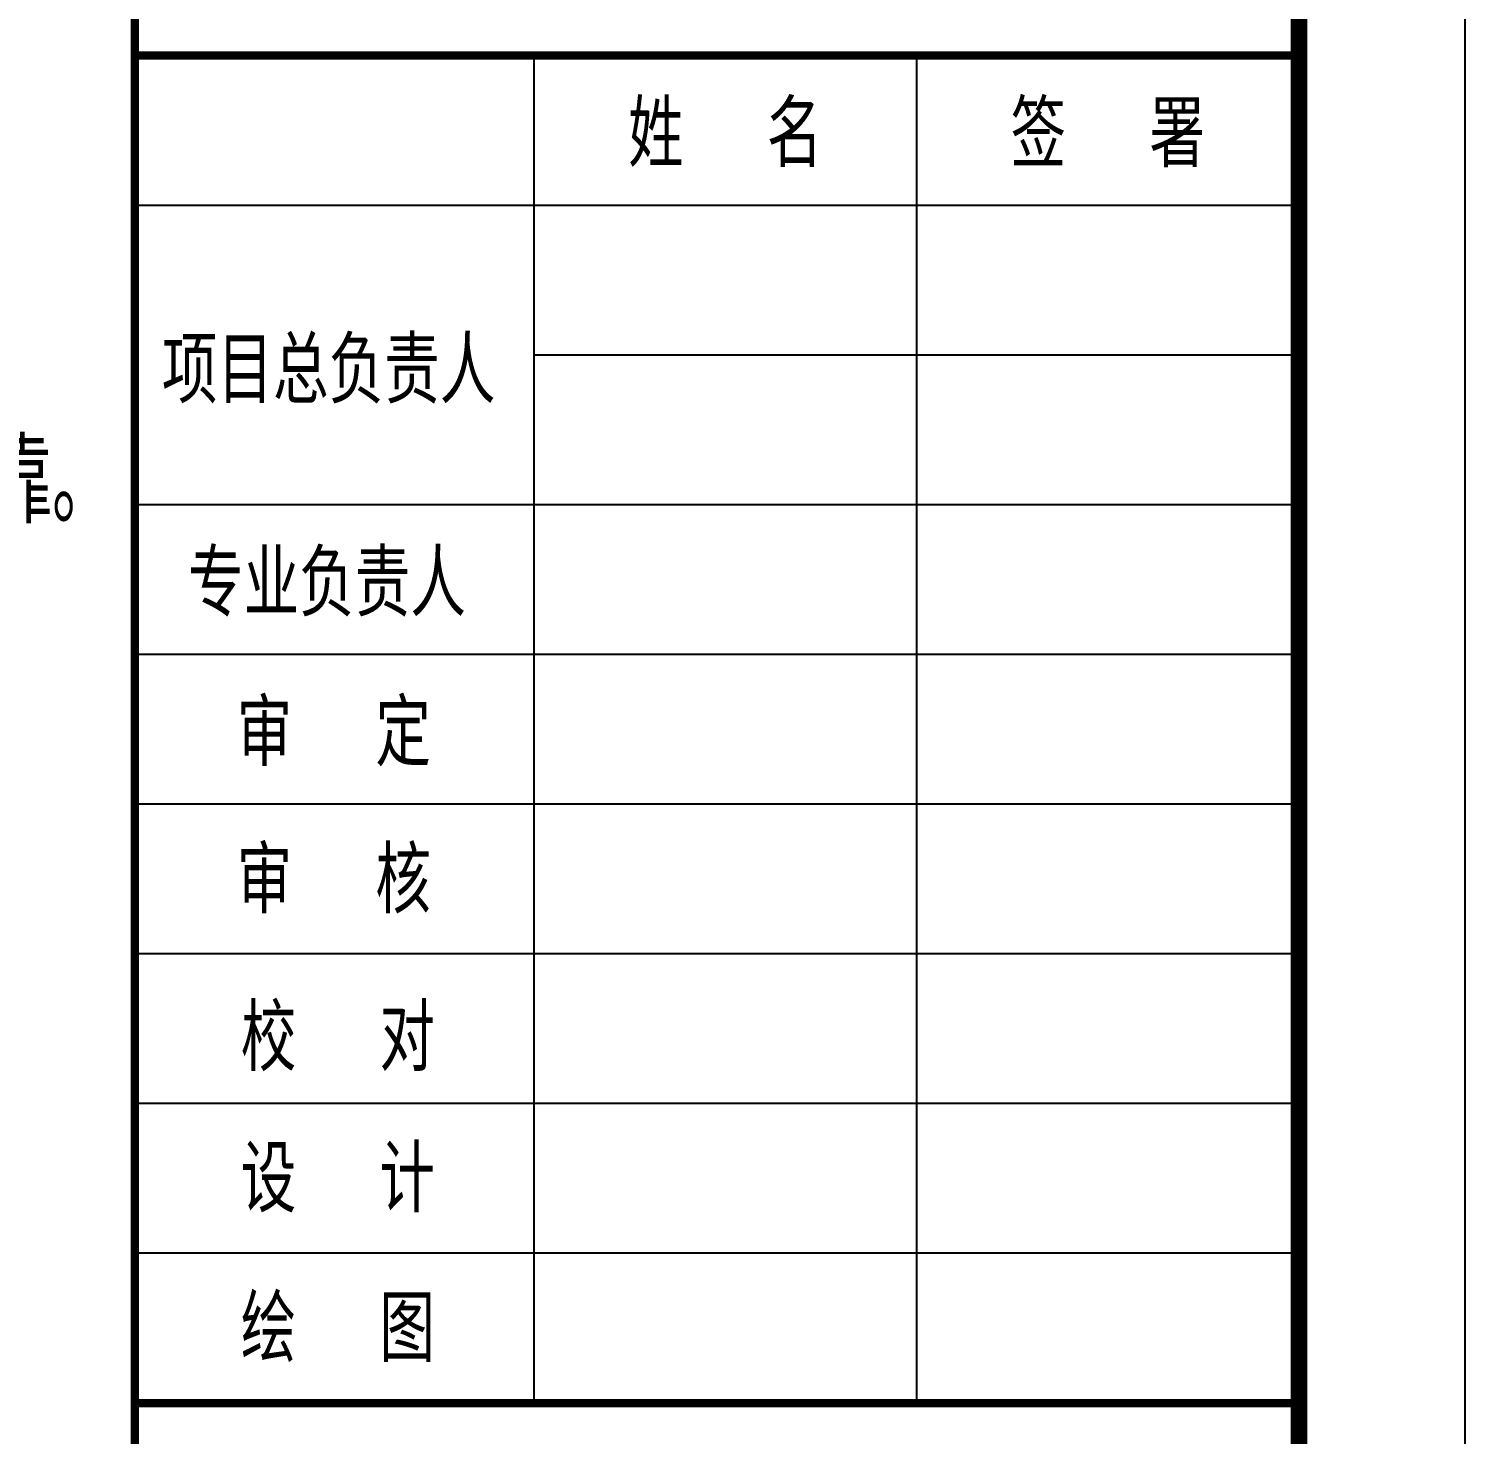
# Model space of a CAD drawing. Extents: x 1485827 to 1655027, y -76676 to -17276.
# Drawn here: x 1561288 to 1569927, y -64364 to -55914 of the extents above; entities that cross this region are included whole.
import ezdxf
from ezdxf.enums import TextEntityAlignment as Align

# ---------------------------------------------------------------- set-up
doc = ezdxf.new("R2010")
doc.units = 0
doc.header["$LTSCALE"] = 1000
doc.header["$MEASUREMENT"] = 0
doc.layers.add('TK', color=4, linetype='Continuous')
doc.styles.add('HZTXT1', font='romans.shx', dxfattribs={"width": 0.7, "bigfont": 'GBHZFS.SHX'})
doc.styles.get("Standard").update_dxf_attribs({"font": 'gbenor.shx', "bigfont": 'gbcbig.shx'})
doc.styles.add('工程字', font='gbenor.shx', dxfattribs={"bigfont": 'gbcbig.shx'})
doc.styles.add('黑体', font='simhei.ttf')

# ---------------------------------------------------------------- blocks, each defined once
blk = doc.blocks.new('*U28')
at = {"color": 3}
blk.add_lwpolyline([(-84100, 0), (0, 0), (0, 59400), (-84100, 59400)], close=True, dxfattribs=at)
at = {"color": 3, "const_width": 100}
blk.add_lwpolyline([(-81600, 1000), (-1000, 1000), (-1000, 58400), (-81600, 58400)], close=True, dxfattribs=at)
at = {"layer": 'TK', "color": 2}
for p, q in [((-5600, 20600), (-5600, 12500)), ((-3300, 20600), (-3300, 12500)), ((-1000, 19700), (-8000, 19700)), ((-1000, 18800), (-5600, 18800)), ((-1000, 17900), (-8000, 17900)), ((-1000, 17000), (-8000, 17000)), ((-1000, 16100), (-8000, 16100)), ((-1000, 15200), (-8000, 15200)), ((-1000, 14300), (-8000, 14300)), ((-1000, 13400), (-8000, 13400)), ((-1000, 12500), (-8000, 12500))]:
    blk.add_line(p, q, dxfattribs=at)
at = {"layer": 'TK', "color": 2, "const_width": 50, "flags": 128}
for points in [[(-8000, 41000), (-8000, 1000)], [(-1000, 20600), (-8000, 20600)], [(-1000, 12500), (-8000, 12500)]]:
    blk.add_lwpolyline(points, dxfattribs=at)
at = {"layer": 'TK', "color": 2, "ltscale": 0.6, "style": '黑体', "width": 0.7}
for s, p in [('姓   名', (-4450, 20150)), ('签   署', (-2150, 20150))]:
    blk.add_text(s, height=350, dxfattribs=at).set_placement(p, align=Align.MIDDLE)
for s, p in [('项目总负责人', (-7837.3, 18546.7)), ('专业负责人', (-7680.7, 17266.5)), ('审   定', (-7387.7, 16366.5)), ('审   核', (-7388.3, 15481.2)), ('校   对', (-7363.4, 14533.2)), ('设   计', (-7363.4, 13685)), ('绘   图', (-7363.4, 12785))]:
    blk.add_text(s, height=350, dxfattribs=at).set_placement(p)
at = {"layer": 'TK', "color": 4, "style": 'HZTXT1'}
for tag, height, width, p in [('项目负责1', 400, 0.6, (-4500, 19195.8)), ('项目负责2', 400, 0.6, (-4500, 18295.8)), ('专责', 400, 0.6, (-4500, 17395.8)), ('审定', 400, 0.6, (-4500, 16495.8)), ('审核', 400, 0.6, (-4500, 15595.8)), ('校对', 400, 0.6, (-4500, 14695.8)), ('设计', 400, 0.6, (-4500, 13795.8)), ('绘图', 400, 0.6, (-4500, 12895.8)), ('建设单位', 450, 0.6, (-4500, 11049.9)), ('工号', 400, 0.5, (-5500.6, 3507.2)), ('版次', 400, 0.7, (-2138.1, 3498.4)), ('阶段', 400, 0.7, (-2138.1, 2498.4)), ('比例', 400, 0.7, (-5491, 1513.2)), ('日期', 400, 0.7, (-2138.1, 1498.4))]:
    blk.add_attdef(tag, text='', height=height, dxfattribs=dict(at, width=width)).set_placement(p, align=Align.MIDDLE)
at = {"layer": 'TK', "color": 1, "lineweight": -3, "style": 'HZTXT1', "width": 0.6}
blk.add_attdef('工程名称', text='', height=450, dxfattribs=at).set_placement((-4500, 9049.9), align=Align.MIDDLE)
at = {"layer": 'TK', "color": 4, "lineweight": -3, "style": 'HZTXT1', "width": 0.6}
blk.add_attdef('子项名称', text='', height=450, dxfattribs=at).set_placement((-4500, 7049.9), align=Align.MIDDLE)
at = {"layer": 'TK', "color": 1, "lineweight": -3, "width": 0.6, "flags": 104}
blk.add_attdef('图名', text='', height=400, dxfattribs=at).set_placement((-4558.5, 4957.8), align=Align.MIDDLE_CENTER)
at = {"layer": 'TK', "color": 1, "style": 'HZTXT1', "width": 0.7}
blk.add_attdef('图号', text='', height=400, dxfattribs=at).set_placement((-5491, 2513.2), align=Align.MIDDLE)

msp = doc.modelspace()

# ---------------------------------------------------------------- block references
msp.add_blockref('*U28', (1569926.6, -76675.7))

# ---------------------------------------------------------------- texts
at = {"insert": (1535403.2, -19980.5), "char_height": 500, "width": 31904.499, "attachment_point": 1, "line_spacing_factor": 0.96, "style": '工程字'}
msp.add_mtext('4、走道及各房间采用自然通风。设置有效面积不小于走道建筑面积2%的自然排烟窗满足自然排烟条件，自然排烟口设置应满足《建筑防排烟系统技术标准》GB51251-2017规范4.4.3相关要求。设置在高处不便于直接开启的自然排烟窗应在距地地面高度为1.3-1.5m的位置设置手动开启装置。\\P5、其他未详尽说明之处请严格执行国家《建筑防烟排烟系统技术标准》GB51251-2017相关条文。\\P6、系统竣工后，应进行工程验收，验收不合格不得投入使用。\\P七、抗震设计：\\P1、根据《建筑机电工程抗震设计规范》GB50981-2014第1.0.4条条文规定：抗震设防烈度为6度及6度以上地区的建筑机电工程设施必进行抗震设计。第5.1.4条文规定：防排烟风道、事故通风风道及相关设备应采用抗震支吊架；以及根据《建筑抗震设计规范》GB50011-2010第3.7.1条条文规定：“非结构构件，包括建筑非结构构件和建筑附属机电设备自身及其与主体的连接，应进行抗震设计。\\P2、根据《建筑机电工程抗震设计规范》GB50981-2014以及第3.1.6条文说明规定暖通空调系统抗震设计范围如下：\\Pa、悬吊管道中重力大于1.8KN的设备（大于等于DN65以上的水管）；b、矩形截面面积大于等于0.38m²的风道；c、圆形直径大于等于0.70m的风道。\\P3、根据《建筑机电工程抗震设计规范》GB50981-2014第5.1.2条，供暖空调水管道的布置与敷设应符合下列规定：\\Pa、管道不应穿过抗震缝。当必须穿越时，应在抗震缝两边各装一个柔性管接头或在通过抗震缝处安装门形弯头或设伸缩节；b、管道穿过内墙或楼板时，应设置套管，套管与管道间的缝隙应填充柔性耐火材料；c、管道穿过建筑物的外墙或基础时，应符合下列规定：管道穿过建筑物外墙时应设防水套管，管道穿越建筑物基础时应设套管。基础与管道之间应留一定间隙，管道与套管之间的间隙内应填充柔性材料；当穿越的管道与建筑物外墙或基础为嵌固时，应在穿越的管道上室外就近设置柔性连接件。\\Pd、多根管道共用支吊架或管径大于等于300mm的单根管道支吊架，宜采用门型抗震支吊架；\\Pe、管道抗震支吊架不应限制管线热胀冷缩产生的位移。\\P4、抗震支吊架最大设计间距须符合《建筑机电工程抗震设计规范》GB50981-2014第8.2.3条规定。并根据8.2.5条规定要求，抗震支吊架应根据规范要求\\P进行验算，并调整抗震支吊架间距，直至各个节点均满足抗震荷载要求。\\P5、《建筑与市政工程抗震通用规范》GB55002-2021第5.1.12条，建筑的非结构构件及附属机电设备，其自身及与结构主体的连接，应进行抗震设防。本项\\P目暖通空调系统根据规范要求设置抗震支吊架，具体由专业公司深化完成。\\P{\\C0;6、《建筑与市政工程抗震通用规范》GB55002-2021第5.1.17条，管道、电缆、通风管和设备的洞口设置，应减少对主要承重结构构件的削弱；洞口\\P边缘应有补强措施。管道和设备与建筑结构的连接，应具有足够的变形能力，以满足相对位移的需要。\\P7、《建筑与市政工程抗震通用规范》GB55002-2021第5.1.18条，建筑附属机电设备的基座或支架，以及相关连接件和锚固件应具有足够的刚度和强度，\\P应能将设备承受的地震作用全部传递到建筑结构上。建筑结构中，用以固定建筑附属机电设备预埋件、锚固件的部位，应采取加强措施，以承受附属机电设备传\\P给主体结构的地震作用。\\P}八、节能设计：\\P1、严格执行国家相关节能规范，从建筑设计上满足建筑的保温隔热性能达到节能要求指标。\\P2、围护结构传热系数均小于《公共建筑节能设计标准》DB13(J)81-2016及《建筑节能与可再生能源利用通用规范》GB55015-2021规定的限值。{\\W0.8;\\P}3、空调系统设热计量。\\P4、风机均选用低能耗的高效产品。\\P九、环保设计：\\P1、空调及通风系统均选用先进的节能型低噪声设备，并设置消声器以控制噪声对室内外环境的影响。\\P2、送排风等动力设备选用低噪声低振动型，采取减震吸声措施，如水泵、风机设减振器、软接头，送排风管上设消声器等。\\P3、厕所等含有害气体排风在屋顶高空散放。\\P十、系统调试：\\P1、通风与空调工程安装完毕，必须进行系统的测定和调整。系统调试应包括以下项目：设备单机试运转及调试；系统无生产负荷下的联合试运转及调试。\\P2、冷（热）态调试：测定与调整各个空调房间的室内温度与湿度，使之符合设计规定值。\\P3、空调自控系统的调整：在完成了空调冷、热,态调试后，将各个自控环节逐个投入运行，并按设计要求调整各个控制环节的设计参数，考核其动作的准确性、\\P可靠性、确定性，直到各项指标符合设计要求。\\P4、综合调试：根据实际气象条件与内部负荷，让各个系统（含空调自控）连续运行不少于24小时，并对各系统进行全面检查，考核各项指标，以全部达到设\\P计要求为合格。\\P5、采暖系统竣工验收时应进行水力平衡检测。\\P6、施工调试及验收工作应符合《通风与空调工程施工质量验收规范》（GB50243-2016）的有关规定。\\P{\\C1;十一、装配式建筑设计专篇(暖通专业)\\P1、本工程户内地暖采用预制沟槽保温地暖板(带龙骨)，干式地暖区域地暖管道间距为200mm，对应预制沟槽板规格分别为350mm×1000mm。除前室\\P走道内公共区域、户内卫生间、厨房等区域外地暖盘管均采用干式铺法。施工时需注意两种不同材质的铺法的良好结合。\\P2、铺设于预制沟槽保温地暖板上的采暖管线及吊顶内满足可检修和易更换要求的采暖通风管线，均为可分离管线。\\P3、预制沟槽保温板应设置均热层，均热层应采用金属箔。\\P4、标准模块预制沟槽保温板直接铺设在楼板上，当标准板尺寸不满足要求时可用工具刀裁取所需尺寸,保温板对齐铺设，相邻保温板上的沟槽应相互对应，紧密依靠。\\P5、盘管密集区可采用集中槽块模板。各区域预制沟槽保温板的尺寸、间距应与敷设的地暖盘管间距、尺寸一致。\\P6、采用木龙骨型的预制保温板应与木地板垂直交叉铺设。\\P7、设备及管道应预留好预埋件及孔洞，管道、风管及设备不得在安装完成后的预制构件上进行剔凿、切割、打孔开洞。\\P8、本工程吊顶内满足可检修和易更换要求的采暖通风管线，均为可分离管线。\\P9、管道应预留孔洞，管道及风管不得在安装完成后的预制构件上进行剔凿、切割、打孔开洞。}\\P十二、其它：\\P1、图中所标尺寸单位、管径、风管尺寸及建筑内部尺寸均为毫米，标高以米计。\\P2、土建施工时，本专业施工单位应负责与土建施工密切配合，结合本设计图，及时做好预留预埋工作，认真核对、校正安装所需的土建基础、预埋件和预留孔洞。\\P3、管道穿过防火墙、防火隔墙、竖井井壁、建筑变形缝处和楼板处的孔隙应采取防火封堵措施。防火封堵组件的耐火性能不应低于防火分隔部位的耐火性能要求。{\\C1;\\P}4、土建施工时，所有风井内壁应抹平，并要求光滑、严密不漏风。\\P5、未述及部分及其它各项施工要求，应严格按照相关规范的规定执行。\\P6、管线交叉一般情况下遵守以下原则：小管让大管支管让主干管，非重力流管让重力流管，可弯曲管让不可弯曲管。设计管让相撞管，技术要求低的管线让技\\P术要求高的管线。\\P7、施工安装按《通风与空调工程施工质量验收规范》（GB50243-2016）进行。\\P8、设在室外露天的通风机及设备，其电动机必须设防雨罩。\\P9、由于《建筑节能与可再生能源利用通用规范》GB55015-2021全文强条，施工安装时均应强力执行。\\P10、消防设施上或附近应设置区别于环境的明显标识，说明文字应准确，清楚且易于识别，颜色、符号或标志应规范。手动操作按钮等装置处应防雨误操作或被\\P损坏的防护措施。\\P{\\C1;11、管线穿过有隔声要求的墙或楼板时，应采取密封隔声措施。}', dxfattribs=at)

doc.saveas('drawing.dxf')
